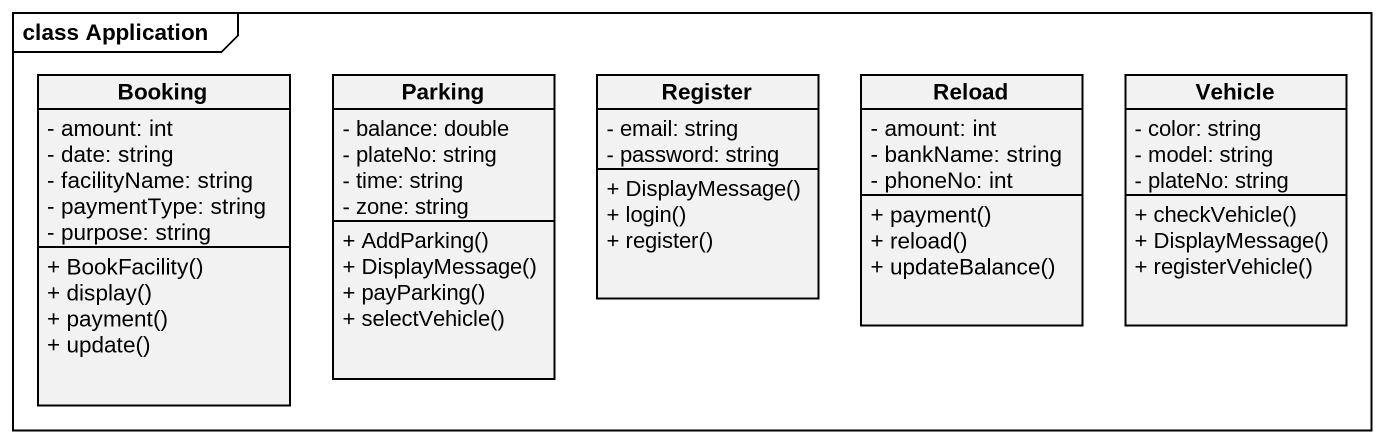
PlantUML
@startuml
mainframe class Application
hide circle
hide empty members
skinparam classAttributeIconSize 0
class Booking {
  - amount: int
  - date: string
  - facilityName: string
  - paymentType: string
  - purpose: string
  + BookFacility()
  + display()
  + payment()
  + update()
}
class Parking {
  - balance: double
  - plateNo: string
  - time: string
  - zone: string
  + AddParking()
  + DisplayMessage()
  + payParking()
  + selectVehicle()
}
class Register {
  - email: string
  - password: string
  + DisplayMessage()
  + login()
  + register()
}
class Reload {
  - amount: int
  - bankName: string
  - phoneNo: int
  + payment()
  + reload()
  + updateBalance()
}
class Vehicle {
  - color: string
  - model: string
  - plateNo: string
  + checkVehicle()
  + DisplayMessage()
  + registerVehicle()
}
@enduml
